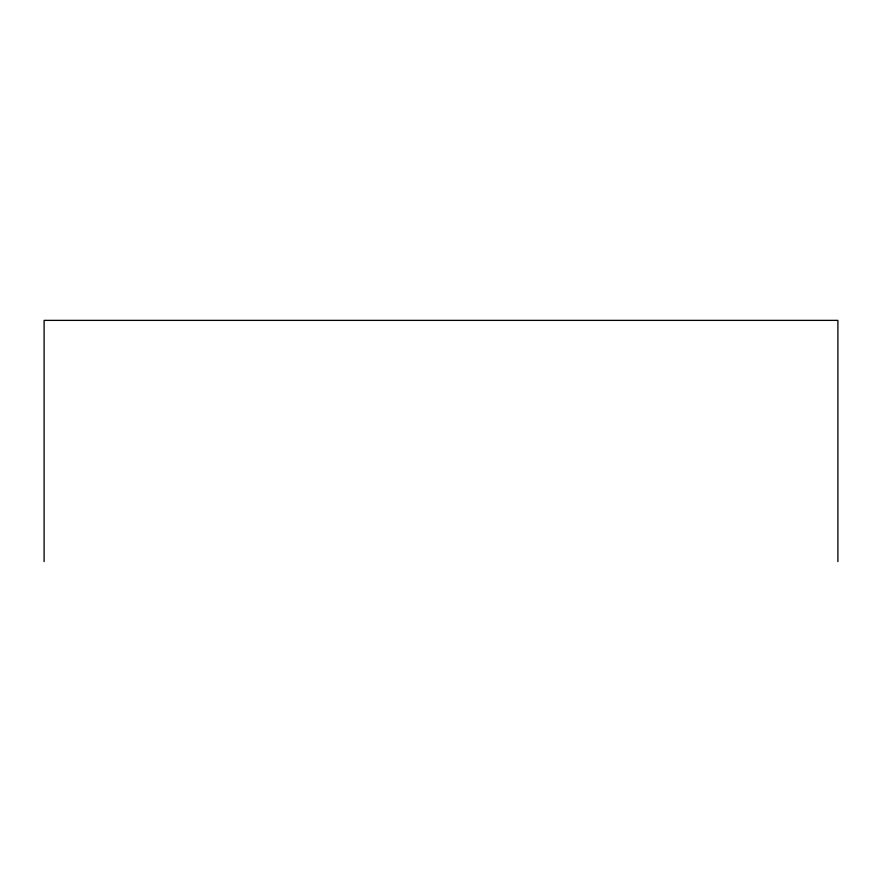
<?xml version="1.0" encoding="UTF-8"?>
<svg xmlns="http://www.w3.org/2000/svg" width="882" height="882" viewBox="0 0 882 882"><rect width="100%" height="100%" fill="white"/><g stroke="black" fill="none" stroke-linecap="round" stroke-linejoin="round"><path stroke-width="1.32" d="M837.9 561.625L837.9 320.375L44.1 320.375L44.1 561.625"/></g></svg>
